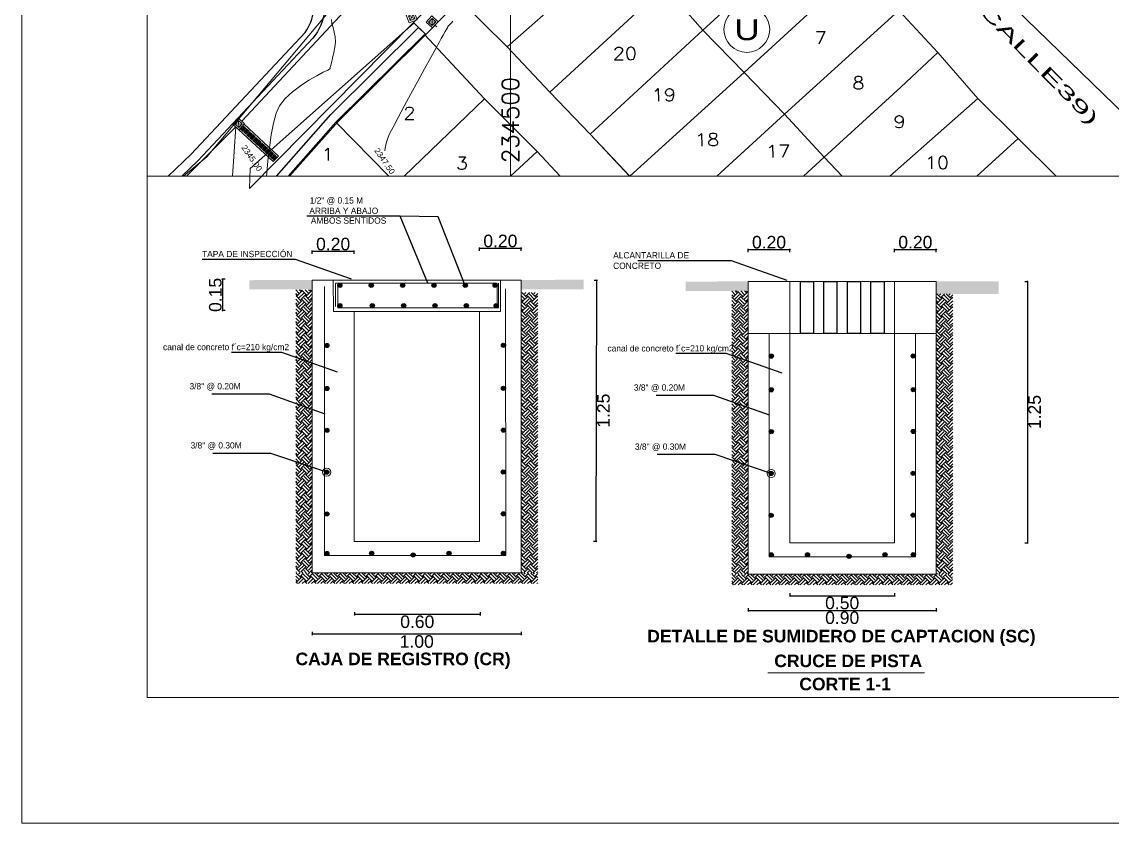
# Model space of a CAD drawing. Header units: millimetres. Extents: x 1977 to 2307, y 1030 to 1272.
# Drawn here: x 1976.8 to 2107.2, y 1030.2 to 1126 of the extents above; entities that cross this region are included whole.
import ezdxf
from ezdxf.enums import TextEntityAlignment as Align

# ---------------------------------------------------------------- set-up
doc = ezdxf.new("R2010")
doc.units = ezdxf.units.MM
doc.layers.get('DEFPOINTS').update_dxf_attribs({"lineweight": 5})
for name, color, linetype, lineweight in [('ACHURADO', 232, 'Continuous', 5), ('AREA-DEPORTIVA', 135, 'Continuous', 5), ('CONT-MJR', 201, 'Continuous', 18), ('COORDENADAS', 8, 'Continuous', 5), ('CUADRICULA', 12, 'Continuous', 5), ('HATCH', 134, 'Continuous', 13), ('MANZANAS', 152, 'Continuous', 20), ('pluma 01', 252, 'Continuous', 9), ('pluma02', 2, 'Continuous', 18), ('REDONDITO-MANZANA', 143, 'Continuous', 9), ('ROTULOS', 7, 'Continuous', 25), ('TEXTO', 232, 'Continuous', 5), ('TEXTOCALLE', 143, 'Continuous', 5), ('Textos', 3, 'Continuous', 15), ('textura arboles', 56, 'Continuous', 20), ('texturas', 40, 'Continuous', 5), ('veradas', 9, 'Continuous', 5), ('veredas exist', 4, 'Continuous', 50), ('VIVIENDA', 103, 'Continuous', 13), ('VP', 7, 'Continuous', 5)]:
    doc.layers.add(name, color=color, linetype=linetype, lineweight=lineweight)
doc.styles.add('Arial', font='arial.ttf')
doc.styles.add('R', font='arial.ttf')
doc.styles.add('ROMAND', font='arial.ttf')
doc.styles.add('ROMANS', font='romans', dxfattribs={"height": 1})
doc.styles.get("Standard").update_dxf_attribs({"font": 'arial.ttf'})
doc.styles.add('TEXTO65', font='arial.ttf', dxfattribs={"height": 1})
doc.dimstyles.new('DET 2', dxfattribs={"dimtxt": 0.1, "dimasz": 0.05, "dimexe": 0.18, "dimexo": 0.5, "dimgap": 0.1, "dimtad": 0, "dimtih": 1, "dimtoh": 1, "dimlfac": 0.5, "dimzin": 4, "dimdsep": 46, "dimtxsty": 'TEXTO65', "dimblk": 'DOT', "dimcen": 2.5, "dimdle": 0.1, "dimclrt": 256, "dimadec": 0, "dimazin": 1, "dimtfac": 1, "dimtmove": 2, "dimatfit": 1, "dimfxl": 1, "dimtzin": 3, "dimarcsym": 0})
doc.dimstyles.get("Standard").update_dxf_attribs({"dimtxt": 0.18, "dimasz": 0.18, "dimexe": 0.18, "dimexo": 0.0625, "dimgap": 0.09, "dimtad": 0, "dimtih": 1, "dimtoh": 1, "dimdec": 4, "dimzin": 0, "dimdsep": 46, "dimtxsty": 'Standard', "dimcen": 0.09, "dimadec": 0, "dimazin": 0, "dimtfac": 1, "dimtdec": 4, "dimtofl": 0, "dimtmove": 0, "dimatfit": 3, "dimfxl": 1, "dimtolj": 1, "dimtzin": 0, "dimarcsym": 0})

# ---------------------------------------------------------------- blocks, each defined once
blk = doc.blocks.new('caja')
at = {"layer": 'textura arboles', "color": 30}
for p, q in [((222823.46, 8167427.92), (222824.06, 8167427.32)), ((222824.06, 8167427.92), (222823.46, 8167427.32))]:
    blk.add_line(p, q, dxfattribs=at)
for points in [[(222823.26, 8167428.12), (222824.26, 8167428.12), (222824.26, 8167427.12), (222823.26, 8167427.12)], [(222823.46, 8167427.92), (222824.06, 8167427.92), (222824.06, 8167427.32), (222823.46, 8167427.32)]]:
    blk.add_lwpolyline(points, close=True, dxfattribs=at)
blk = doc.blocks.new('_DOT')
at = {"color": 0, "linetype": 'ByBlock'}
blk.add_line((-0.5, 0), (-1, 0), dxfattribs=at)
at = {"color": 0, "linetype": 'ByBlock', "const_width": 0.5}
blk.add_lwpolyline([(-0.25, 0, 1), (0.25, 0, 1)], format="xyb", close=True, dxfattribs=at)
blk = doc.blocks.new('Ø')
at = {"layer": 'ROTULOS'}
blk.add_hatch(color=256, dxfattribs=at).paths.add_polyline_path([(-0.02, 0.02, 1), (0.02, 0.02, 1)])
blk.add_circle((0, 0.02), 0.02, dxfattribs=at)
blk = doc.blocks.new('_Oblique')
at = {"color": 0, "linetype": 'ByBlock', "lineweight": -2}
blk.add_line((-0.5, -0.5), (0.5, 0.5), dxfattribs=at)
blk = doc.blocks.new('*D31')
at = {"color": 6, "lineweight": -2}
for p, q in [((2081.19, 1098.47), (2081.19, 1098.87)), ((2081.19, 1098.77), (2086.19, 1098.77)), ((2086.19, 1098.47), (2086.19, 1098.87))]:
    blk.add_line(p, q, dxfattribs=at)
at = {"layer": 'DEFPOINTS', "color": 0}
for p in [(2086.19, 1098.77), (2081.19, 1094.97), (2086.19, 1094.97)]:
    blk.add_point(p, dxfattribs=at)
at = {"color": 6, "lineweight": -2, "xscale": 0.1, "yscale": 0.1, "zscale": 0.1, "rotation": 180}
blk.add_blockref('_Oblique', (2081.19, 1098.77), dxfattribs=at)
at = {"color": 6, "lineweight": -2, "xscale": 0.1, "yscale": 0.1, "zscale": 0.1}
blk.add_blockref('_Oblique', (2086.19, 1098.77), dxfattribs=at)
at = {"color": 6, "lineweight": 0, "insert": (2083.69, 1099.64), "char_height": 1.5, "attachment_point": 5, "style": 'Arial'}
blk.add_mtext('0.20', dxfattribs=at)
blk = doc.blocks.new('*D32')
at = {"color": 6, "lineweight": -2}
for p, q in [((2063.69, 1098.47), (2063.69, 1098.87)), ((2063.69, 1098.77), (2068.69, 1098.77)), ((2068.69, 1098.47), (2068.69, 1098.87))]:
    blk.add_line(p, q, dxfattribs=at)
at = {"layer": 'DEFPOINTS', "color": 0}
for p in [(2068.69, 1098.77), (2063.69, 1094.97), (2068.69, 1094.97)]:
    blk.add_point(p, dxfattribs=at)
at = {"color": 6, "lineweight": -2, "xscale": 0.1, "yscale": 0.1, "zscale": 0.1, "rotation": 180}
blk.add_blockref('_Oblique', (2063.69, 1098.77), dxfattribs=at)
at = {"color": 6, "lineweight": -2, "xscale": 0.1, "yscale": 0.1, "zscale": 0.1}
blk.add_blockref('_Oblique', (2068.69, 1098.77), dxfattribs=at)
at = {"color": 6, "lineweight": 0, "insert": (2066.19, 1099.64), "char_height": 1.5, "attachment_point": 5, "style": 'Arial'}
blk.add_mtext('0.20', dxfattribs=at)
blk = doc.blocks.new('*D33')
at = {"color": 6, "lineweight": -2}
for p, q in [((2016.61, 1055.45), (2016.61, 1055.05)), ((2031.63, 1055.15), (2016.61, 1055.15)), ((2031.63, 1055.45), (2031.63, 1055.05))]:
    blk.add_line(p, q, dxfattribs=at)
at = {"layer": 'DEFPOINTS', "color": 0}
for p in [(2016.61, 1060.13), (2031.63, 1060.13), (2016.61, 1055.15)]:
    blk.add_point(p, dxfattribs=at)
at = {"color": 6, "lineweight": -2, "xscale": 0.1, "yscale": 0.1, "zscale": 0.1, "rotation": 180}
blk.add_blockref('_Oblique', (2016.61, 1055.15), dxfattribs=at)
at = {"color": 6, "lineweight": -2, "xscale": 0.1, "yscale": 0.1, "zscale": 0.1}
blk.add_blockref('_Oblique', (2031.63, 1055.15), dxfattribs=at)
at = {"color": 6, "lineweight": 0, "insert": (2024.12, 1054.28), "char_height": 1.5, "attachment_point": 5, "style": 'Arial'}
blk.add_mtext('0.60', dxfattribs=at)
blk = doc.blocks.new('*D34')
at = {"color": 6, "lineweight": -2}
for p, q in [((2011.56, 1053.09), (2011.56, 1052.69)), ((2036.56, 1052.79), (2011.56, 1052.79)), ((2036.56, 1053.09), (2036.56, 1052.69))]:
    blk.add_line(p, q, dxfattribs=at)
at = {"layer": 'DEFPOINTS', "color": 0}
for p in [(2011.56, 1060.13), (2036.56, 1060.13), (2011.56, 1052.79)]:
    blk.add_point(p, dxfattribs=at)
at = {"color": 6, "lineweight": -2, "xscale": 0.1, "yscale": 0.1, "zscale": 0.1, "rotation": 180}
blk.add_blockref('_Oblique', (2011.56, 1052.79), dxfattribs=at)
at = {"color": 6, "lineweight": -2, "xscale": 0.1, "yscale": 0.1, "zscale": 0.1}
blk.add_blockref('_Oblique', (2036.56, 1052.79), dxfattribs=at)
at = {"color": 6, "lineweight": 0, "insert": (2024.06, 1051.92), "char_height": 1.5, "attachment_point": 5, "style": 'Arial'}
blk.add_mtext('1.00', dxfattribs=at)
blk = doc.blocks.new('*D35')
at = {"color": 6, "lineweight": -2}
for p, q in [((2045.26, 1095.11), (2045.66, 1095.11)), ((2045.56, 1095.11), (2045.49, 1063.91)), ((2045.19, 1063.91), (2045.59, 1063.91))]:
    blk.add_line(p, q, dxfattribs=at)
at = {"layer": 'DEFPOINTS', "color": 0}
for p in [(2036.71, 1095.13), (2036.65, 1063.93), (2045.49, 1063.91)]:
    blk.add_point(p, dxfattribs=at)
at = {"color": 6, "lineweight": -2, "xscale": 0.1, "yscale": 0.1, "zscale": 0.1}
for p, rotation in [((2045.56, 1095.11), 89.88116719929339), ((2045.49, 1063.91), 269.8811671992934)]:
    blk.add_blockref('_Oblique', p, dxfattribs=dict(at, rotation=rotation))
at = {"color": 6, "lineweight": 0, "insert": (2046.39, 1079.51), "char_height": 1.5, "attachment_point": 5, "rotation": 89.8812, "style": 'Arial'}
blk.add_mtext('1.25', dxfattribs=at)
blk = doc.blocks.new('*D36')
at = {"color": 6, "lineweight": -2}
for p, q in [((2031.56, 1098.63), (2031.56, 1099.03)), ((2031.56, 1098.93), (2036.56, 1098.93)), ((2036.56, 1098.63), (2036.56, 1099.03))]:
    blk.add_line(p, q, dxfattribs=at)
at = {"layer": 'DEFPOINTS', "color": 0}
for p in [(2036.56, 1098.93), (2031.56, 1095.13), (2036.56, 1095.13)]:
    blk.add_point(p, dxfattribs=at)
at = {"color": 6, "lineweight": -2, "xscale": 0.1, "yscale": 0.1, "zscale": 0.1, "rotation": 180}
blk.add_blockref('_Oblique', (2031.56, 1098.93), dxfattribs=at)
at = {"color": 6, "lineweight": -2, "xscale": 0.1, "yscale": 0.1, "zscale": 0.1}
blk.add_blockref('_Oblique', (2036.56, 1098.93), dxfattribs=at)
at = {"color": 6, "lineweight": 0, "insert": (2034.06, 1099.79), "char_height": 1.5, "attachment_point": 5, "style": 'Arial'}
blk.add_mtext('0.20', dxfattribs=at)
blk = doc.blocks.new('*D37')
at = {"color": 6, "lineweight": -2}
for p, q in [((2011.56, 1098.26), (2011.56, 1098.66)), ((2011.56, 1098.56), (2016.56, 1098.56)), ((2016.56, 1098.26), (2016.56, 1098.66))]:
    blk.add_line(p, q, dxfattribs=at)
at = {"layer": 'DEFPOINTS', "color": 0}
for p in [(2016.56, 1098.56), (2011.56, 1093.14), (2016.56, 1093.14)]:
    blk.add_point(p, dxfattribs=at)
at = {"color": 6, "lineweight": -2, "xscale": 0.1, "yscale": 0.1, "zscale": 0.1, "rotation": 180}
blk.add_blockref('_Oblique', (2011.56, 1098.56), dxfattribs=at)
at = {"color": 6, "lineweight": -2, "xscale": 0.1, "yscale": 0.1, "zscale": 0.1}
blk.add_blockref('_Oblique', (2016.56, 1098.56), dxfattribs=at)
at = {"color": 6, "lineweight": 0, "insert": (2014.06, 1099.42), "char_height": 1.5, "attachment_point": 5, "style": 'Arial'}
blk.add_mtext('0.20', dxfattribs=at)
blk = doc.blocks.new('*D38')
at = {"color": 6, "lineweight": -2}
for p, q in [((2001.13, 1095.22), (2000.73, 1095.22)), ((2000.83, 1095.22), (2000.83, 1091.47)), ((2001.13, 1091.47), (2000.73, 1091.47))]:
    blk.add_line(p, q, dxfattribs=at)
at = {"layer": 'DEFPOINTS', "color": 0}
for p in [(2008.38, 1095.22), (2000.83, 1091.47), (2008.38, 1091.47)]:
    blk.add_point(p, dxfattribs=at)
at = {"color": 6, "lineweight": -2, "xscale": 0.1, "yscale": 0.1, "zscale": 0.1}
for p, rotation in [((2000.83, 1095.22), 90), ((2000.83, 1091.47), 270)]:
    blk.add_blockref('_Oblique', p, dxfattribs=dict(at, rotation=rotation))
at = {"color": 6, "lineweight": 0, "insert": (1999.97, 1093.35), "char_height": 1.5, "attachment_point": 5, "rotation": 90, "style": 'Arial'}
blk.add_mtext('0.15', dxfattribs=at)
blk = doc.blocks.new('*D46')
at = {"color": 6, "lineweight": -2}
for p, q in [((2068.69, 1057.69), (2068.69, 1057.29)), ((2081.19, 1057.69), (2081.19, 1057.29)), ((2068.69, 1057.39), (2081.19, 1057.39))]:
    blk.add_line(p, q, dxfattribs=at)
at = {"layer": 'DEFPOINTS', "color": 0}
for p in [(2068.69, 1063.72), (2081.19, 1063.72), (2081.19, 1057.39)]:
    blk.add_point(p, dxfattribs=at)
at = {"color": 6, "lineweight": -2, "xscale": 0.1, "yscale": 0.1, "zscale": 0.1, "rotation": 180}
blk.add_blockref('_Oblique', (2068.69, 1057.39), dxfattribs=at)
at = {"color": 6, "lineweight": -2, "xscale": 0.1, "yscale": 0.1, "zscale": 0.1}
blk.add_blockref('_Oblique', (2081.19, 1057.39), dxfattribs=at)
at = {"color": 6, "lineweight": 0, "insert": (2074.94, 1056.52), "char_height": 1.5, "attachment_point": 5, "style": 'Arial'}
blk.add_mtext('0.50', dxfattribs=at)
blk = doc.blocks.new('*D39')
at = {"color": 6, "lineweight": -2}
for p, q in [((2096.79, 1094.97), (2097.19, 1094.97)), ((2097.09, 1094.97), (2097.09, 1063.72)), ((2096.79, 1063.72), (2097.19, 1063.72))]:
    blk.add_line(p, q, dxfattribs=at)
at = {"layer": 'DEFPOINTS', "color": 0}
for p in [(2079.78, 1094.97), (2079.78, 1063.72), (2097.09, 1063.72)]:
    blk.add_point(p, dxfattribs=at)
at = {"color": 6, "lineweight": -2, "xscale": 0.1, "yscale": 0.1, "zscale": 0.1}
for p, rotation in [((2097.09, 1094.97), 90), ((2097.09, 1063.72), 270)]:
    blk.add_blockref('_Oblique', p, dxfattribs=dict(at, rotation=rotation))
at = {"color": 6, "lineweight": 0, "insert": (2097.96, 1079.35), "char_height": 1.5, "attachment_point": 5, "rotation": 90, "style": 'Arial'}
blk.add_mtext('1.25', dxfattribs=at)
blk = doc.blocks.new('*D47')
at = {"color": 6, "lineweight": -2}
for p, q in [((2063.69, 1055.93), (2063.69, 1055.53)), ((2063.69, 1055.63), (2086.19, 1055.63)), ((2086.19, 1055.93), (2086.19, 1055.53))]:
    blk.add_line(p, q, dxfattribs=at)
at = {"layer": 'DEFPOINTS', "color": 0}
for p in [(2063.69, 1059.97), (2086.19, 1059.97), (2086.19, 1055.63)]:
    blk.add_point(p, dxfattribs=at)
at = {"color": 6, "lineweight": -2, "xscale": 0.1, "yscale": 0.1, "zscale": 0.1, "rotation": 180}
blk.add_blockref('_Oblique', (2063.69, 1055.63), dxfattribs=at)
at = {"color": 6, "lineweight": -2, "xscale": 0.1, "yscale": 0.1, "zscale": 0.1}
blk.add_blockref('_Oblique', (2086.19, 1055.63), dxfattribs=at)
at = {"color": 6, "lineweight": 0, "insert": (2074.94, 1054.76), "char_height": 1.5, "attachment_point": 5, "style": 'Arial'}
blk.add_mtext('0.90', dxfattribs=at)

msp = doc.modelspace()

# ---------------------------------------------------------------- hatches: boundary and pattern name
at = {"layer": 'HATCH'}
h = msp.add_hatch(dxfattribs=at)
h.set_pattern_fill('EARTH', color=256, scale=0.125, angle=45, style=0)
h.set_pattern_definition([(45, (-13072.158, -5248.3844), (1e-16, 1.122532015), [0.79375, -0.79375]), (45, (-13072.3684, -5248.1739), (1e-16, 1.122532015), [0.79375, -0.79375]), (45, (-13072.5789, -5247.9634), (1e-16, 1.122532015), [0.79375, -0.79375]), (135, (-13072.5789, -5247.8231), (-1.122532015, 1e-16), [0.79375, -0.79375]), (135, (-13072.3684, -5247.61265), (-1.122532015, 1e-16), [0.79375, -0.79375]), (135, (-13072.158, -5247.4022), (-1.122532015, 1e-16), [0.79375, -0.79375])])
h.paths.add_polyline_path([(2011.561, 1093.971), (2009.598, 1093.977), (2009.6, 1060.165), (2011.561, 1060.127)])
h = msp.add_hatch(dxfattribs=at)
h.set_pattern_fill('EARTH', color=256, scale=0.125, angle=45, style=0)
h.set_pattern_definition([(45, (-13045.1974, -5247.933), (1e-16, 1.122532015), [0.79375, -0.79375]), (45, (-13045.4078, -5247.7225), (1e-16, 1.122532015), [0.79375, -0.79375]), (45, (-13045.6183, -5247.51205), (1e-16, 1.122532015), [0.79375, -0.79375]), (135, (-13045.6183, -5247.3717), (-1.122532015, 1e-16), [0.79375, -0.79375]), (135, (-13045.4078, -5247.16126), (-1.122532015, 1e-16), [0.79375, -0.79375]), (135, (-13045.1974, -5246.9508), (-1.122532015, 1e-16), [0.79375, -0.79375])])
h.paths.add_polyline_path([(2038.526, 1093.632), (2036.561, 1093.632), (2036.561, 1060.127), (2038.521, 1060.127)])
h = msp.add_hatch(dxfattribs=at)
h.set_pattern_fill('EARTH', color=256, scale=0.125, angle=45, style=0)
h.set_pattern_definition([(45, (-13020.0253, -5248.5394), (1e-16, 1.122532015), [0.79375, -0.79375]), (45, (-13020.2358, -5248.3289), (1e-16, 1.122532015), [0.79375, -0.79375]), (45, (-13020.4463, -5248.11845), (1e-16, 1.122532015), [0.79375, -0.79375]), (135, (-13020.4463, -5247.9781), (-1.122532015, 1e-16), [0.79375, -0.79375]), (135, (-13020.2358, -5247.7677), (-1.122532015, 1e-16), [0.79375, -0.79375]), (135, (-13020.0253, -5247.5572), (-1.122532015, 1e-16), [0.79375, -0.79375])])
h.paths.add_polyline_path([(2063.693, 1093.816), (2061.73, 1093.822), (2061.733, 1060.01), (2063.693, 1059.972)])
h = msp.add_hatch(dxfattribs=at)
h.set_pattern_fill('EARTH', color=256, scale=0.125, angle=45, style=0)
h.set_pattern_definition([(45, (-12995.5647, -5248.088), (1e-16, 1.122532015), [0.79375, -0.79375]), (45, (-12995.7752, -5247.87754), (1e-16, 1.122532015), [0.79375, -0.79375]), (45, (-12995.9857, -5247.6671), (1e-16, 1.122532015), [0.79375, -0.79375]), (135, (-12995.9857, -5247.52675), (-1.122532015, 1e-16), [0.79375, -0.79375]), (135, (-12995.7752, -5247.3163), (-1.122532015, 1e-16), [0.79375, -0.79375]), (135, (-12995.5647, -5247.1058), (-1.122532015, 1e-16), [0.79375, -0.79375])])
h.paths.add_polyline_path([(2088.159, 1093.477), (2086.193, 1093.477), (2086.193, 1059.972), (2088.154, 1059.972)])
h = msp.add_hatch(dxfattribs=at)
h.set_pattern_fill('EARTH', color=256, scale=0.125, angle=45, style=0)
h.set_pattern_definition([(45, (-14478.7314, -4953.6534), (1e-16, 1.122532015), [0.79375, -0.79375]), (45, (-14478.9419, -4953.44294), (1e-16, 1.122532015), [0.79375, -0.79375]), (45, (-14479.15235, -4953.2325), (1e-16, 1.122532015), [0.79375, -0.79375]), (135, (-14479.15235, -4953.09215), (-1.122532015, 1e-16), [0.79375, -0.79375]), (135, (-14478.9419, -4952.8817), (-1.122532015, 1e-16), [0.79375, -0.79375]), (135, (-14478.7314, -4952.6712), (-1.122532015, 1e-16), [0.79375, -0.79375])])
h.paths.add_polyline_path([(2038.528, 1060.1), (2009.59, 1060.1), (2009.59, 1058.842), (2038.528, 1058.842)])
h = msp.add_hatch(dxfattribs=at)
h.set_pattern_fill('EARTH', color=256, scale=0.125, angle=45, style=0)
h.set_pattern_definition([(45, (-14426.5988, -4953.8084), (1e-16, 1.122532015), [0.79375, -0.79375]), (45, (-14426.80924, -4953.59796), (1e-16, 1.122532015), [0.79375, -0.79375]), (45, (-14427.0197, -4953.3875), (1e-16, 1.122532015), [0.79375, -0.79375]), (135, (-14427.0197, -4953.2472), (-1.122532015, 1e-16), [0.79375, -0.79375]), (135, (-14426.80924, -4953.0367), (-1.122532015, 1e-16), [0.79375, -0.79375]), (135, (-14426.5988, -4952.8262), (-1.122532015, 1e-16), [0.79375, -0.79375])])
h.paths.add_polyline_path([(2088.127, 1059.945), (2061.722, 1059.945), (2061.722, 1058.687), (2088.127, 1058.687)])
at = {"layer": 'veradas'}
for points in [[(2011.523, 1095.149), (2004.053, 1095.109), (2004.053, 1094), (2011.523, 1094)], [(2044.025, 1095.17), (2036.555, 1095.13), (2036.555, 1094.022), (2044.025, 1094.022)], [(2063.693, 1094.972), (2056.223, 1094.932), (2056.223, 1093.824), (2063.693, 1093.824)], [(2093.661, 1094.972), (2086.191, 1094.972), (2086.191, 1093.472), (2093.661, 1093.472)]]:
    msp.add_hatch(color=256, dxfattribs=at).paths.add_polyline_path(points)

# ---------------------------------------------------------------- linework, layer by layer
at = {"layer": 'ACHURADO', "color": 7, "lineweight": 25}
for points in [[(2069.943, 1094.972), (2071.506, 1094.972), (2071.506, 1088.722), (2069.943, 1088.722), (2069.943, 1094.972)], [(2072.756, 1094.972), (2074.318, 1094.972), (2074.318, 1088.722), (2072.756, 1088.722), (2072.756, 1094.972)], [(2075.568, 1094.972), (2077.131, 1094.972), (2077.131, 1088.722), (2075.568, 1088.722), (2075.568, 1094.972)], [(2078.381, 1094.972), (2079.943, 1094.972), (2079.943, 1088.722), (2078.381, 1088.722), (2078.381, 1094.972)]]:
    msp.add_lwpolyline(points, dxfattribs=at)
at = {"layer": 'ACHURADO', "color": 30}
for centre in [(2013.293, 1072.164), (2066.443, 1072.009)]:
    msp.add_circle(centre, 0.489, dxfattribs=at)
at = {"layer": 'AREA-DEPORTIVA', "color": 64}
for p, q in [((2003.138, 1114.121), (2015.419, 1127.271)), ((2026.454, 1125.398), (2026.234, 1125.601)), ((1996.515, 1107.544), (2002.425, 1113.419)), ((2002.03, 1107.544), (2002.425, 1113.419)), ((2007.506, 1109.936), (2006.894, 1109.276)), ((2007.506, 1109.936), (2006.894, 1109.276))]:
    msp.add_line(p, q, dxfattribs=at)
at = {"layer": 'AREA-DEPORTIVA', "color": 5}
msp.add_lwpolyline([(1991.823, 1256.975), (2291.823, 1256.975), (2291.823, 1045.215), (1991.823, 1045.215)], close=True, dxfattribs=at)
at = {"layer": 'AREA-DEPORTIVA', "color": 7}
msp.add_lwpolyline([(1991.823, 1256.975), (2177.603, 1256.975), (2177.603, 1107.544), (1991.823, 1107.544)], close=True, dxfattribs=at)
at = {"layer": 'AREA-DEPORTIVA'}
msp.add_lwpolyline([(1996.17, 1107.544), (1998.944, 1109.835), (2013.462, 1127.117), (2000.155, 1142.169), (1991.823, 1139.344)], dxfattribs=at)
at = {"layer": 'AREA-DEPORTIVA', "color": 64}
for points in [[(2023.657, 1125.909), (2027.743, 1129.999), (2029.16, 1128.628), (2025.125, 1124.457), (2023.657, 1125.909)], [(2023.657, 1125.909), (2023.727, 1125.837), (2004.118, 1108.459), (2004.051, 1106.074), (2023.657, 1125.909)], [(2020.722, 1107.544), (2014.382, 1114.008), (2008.666, 1107.544)], [(2002.997, 1113.162), (2003.031, 1113.199), (2003.324, 1112.927), (2003.29, 1112.89), (2002.997, 1113.162)], [(2002.997, 1113.162), (2003.031, 1113.199), (2003.324, 1112.927), (2003.29, 1112.89), (2002.997, 1113.162)], [(2003.073, 1113.244), (2003.107, 1113.281), (2003.4, 1113.009), (2003.366, 1112.973), (2003.073, 1113.244)], [(2003.073, 1113.244), (2003.107, 1113.281), (2003.4, 1113.009), (2003.366, 1112.973), (2003.073, 1113.244)], [(2003.15, 1113.327), (2003.184, 1113.364), (2003.477, 1113.092), (2003.443, 1113.055), (2003.15, 1113.327)], [(2003.15, 1113.327), (2003.184, 1113.364), (2003.477, 1113.092), (2003.443, 1113.055), (2003.15, 1113.327)], [(2003.226, 1113.409), (2003.26, 1113.446), (2003.553, 1113.174), (2003.519, 1113.138), (2003.226, 1113.409)], [(2003.226, 1113.409), (2003.26, 1113.446), (2003.553, 1113.174), (2003.519, 1113.138), (2003.226, 1113.409)], [(2003.303, 1113.492), (2003.337, 1113.529), (2003.63, 1113.257), (2003.596, 1113.22), (2003.303, 1113.492)], [(2003.303, 1113.492), (2003.337, 1113.529), (2003.63, 1113.257), (2003.596, 1113.22), (2003.303, 1113.492)], [(2003.363, 1112.822), (2003.397, 1112.859), (2003.691, 1112.587), (2003.657, 1112.55), (2003.363, 1112.822)], [(2003.363, 1112.822), (2003.397, 1112.859), (2003.691, 1112.587), (2003.657, 1112.55), (2003.363, 1112.822)], [(2003.44, 1112.905), (2003.474, 1112.941), (2003.767, 1112.669), (2003.733, 1112.633), (2003.44, 1112.905)], [(2003.44, 1112.905), (2003.474, 1112.941), (2003.767, 1112.669), (2003.733, 1112.633), (2003.44, 1112.905)], [(2003.516, 1112.987), (2003.55, 1113.024), (2003.844, 1112.752), (2003.81, 1112.715), (2003.516, 1112.987)], [(2003.516, 1112.987), (2003.55, 1113.024), (2003.844, 1112.752), (2003.81, 1112.715), (2003.516, 1112.987)], [(2003.593, 1113.07), (2003.627, 1113.106), (2003.92, 1112.834), (2003.886, 1112.798), (2003.593, 1113.07)], [(2003.593, 1113.07), (2003.627, 1113.106), (2003.92, 1112.834), (2003.886, 1112.798), (2003.593, 1113.07)], [(2003.669, 1113.152), (2003.703, 1113.189), (2003.997, 1112.917), (2003.963, 1112.88), (2003.669, 1113.152)], [(2003.669, 1113.152), (2003.703, 1113.189), (2003.997, 1112.917), (2003.963, 1112.88), (2003.669, 1113.152)], [(2003.73, 1112.482), (2003.764, 1112.519), (2004.057, 1112.247), (2004.023, 1112.21), (2003.73, 1112.482)], [(2003.73, 1112.482), (2003.764, 1112.519), (2004.057, 1112.247), (2004.023, 1112.21), (2003.73, 1112.482)], [(2003.807, 1112.565), (2003.84, 1112.601), (2004.134, 1112.329), (2004.1, 1112.293), (2003.807, 1112.565)], [(2003.807, 1112.565), (2003.84, 1112.601), (2004.134, 1112.329), (2004.1, 1112.293), (2003.807, 1112.565)], [(2003.883, 1112.647), (2003.917, 1112.684), (2004.21, 1112.412), (2004.176, 1112.375), (2003.883, 1112.647)], [(2003.883, 1112.647), (2003.917, 1112.684), (2004.21, 1112.412), (2004.176, 1112.375), (2003.883, 1112.647)], [(2003.959, 1112.73), (2003.993, 1112.766), (2004.287, 1112.494), (2004.253, 1112.458), (2003.959, 1112.73)], [(2003.959, 1112.73), (2003.993, 1112.766), (2004.287, 1112.494), (2004.253, 1112.458), (2003.959, 1112.73)], [(2004.036, 1112.812), (2004.07, 1112.849), (2004.363, 1112.577), (2004.329, 1112.54), (2004.036, 1112.812)], [(2004.036, 1112.812), (2004.07, 1112.849), (2004.363, 1112.577), (2004.329, 1112.54), (2004.036, 1112.812)], [(2004.326, 1112.39), (2004.36, 1112.426), (2004.654, 1112.155), (2004.62, 1112.118), (2004.326, 1112.39)], [(2004.326, 1112.39), (2004.36, 1112.426), (2004.654, 1112.155), (2004.62, 1112.118), (2004.326, 1112.39)], [(2004.403, 1112.472), (2004.437, 1112.509), (2004.73, 1112.237), (2004.696, 1112.2), (2004.403, 1112.472)], [(2004.403, 1112.472), (2004.437, 1112.509), (2004.73, 1112.237), (2004.696, 1112.2), (2004.403, 1112.472)], [(2004.097, 1112.142), (2004.131, 1112.179), (2004.424, 1111.907), (2004.39, 1111.87), (2004.097, 1112.142)], [(2004.097, 1112.142), (2004.131, 1112.179), (2004.424, 1111.907), (2004.39, 1111.87), (2004.097, 1112.142)], [(2004.173, 1112.225), (2004.207, 1112.261), (2004.501, 1111.989), (2004.467, 1111.953), (2004.173, 1112.225)], [(2004.173, 1112.225), (2004.207, 1112.261), (2004.501, 1111.989), (2004.467, 1111.953), (2004.173, 1112.225)], [(2004.25, 1112.307), (2004.284, 1112.344), (2004.577, 1112.072), (2004.543, 1112.035), (2004.25, 1112.307)], [(2004.25, 1112.307), (2004.284, 1112.344), (2004.577, 1112.072), (2004.543, 1112.035), (2004.25, 1112.307)], [(2004.463, 1111.802), (2004.497, 1111.839), (2004.791, 1111.567), (2004.757, 1111.53), (2004.463, 1111.802)], [(2004.463, 1111.802), (2004.497, 1111.839), (2004.791, 1111.567), (2004.757, 1111.53), (2004.463, 1111.802)], [(2004.54, 1111.885), (2004.574, 1111.922), (2004.867, 1111.65), (2004.833, 1111.613), (2004.54, 1111.885)], [(2004.54, 1111.885), (2004.574, 1111.922), (2004.867, 1111.65), (2004.833, 1111.613), (2004.54, 1111.885)], [(2004.616, 1111.967), (2004.65, 1112.004), (2004.944, 1111.732), (2004.91, 1111.695), (2004.616, 1111.967)], [(2004.616, 1111.967), (2004.65, 1112.004), (2004.944, 1111.732), (2004.91, 1111.695), (2004.616, 1111.967)], [(2004.693, 1112.05), (2004.727, 1112.087), (2005.02, 1111.815), (2004.986, 1111.778), (2004.693, 1112.05)], [(2004.693, 1112.05), (2004.727, 1112.087), (2005.02, 1111.815), (2004.986, 1111.778), (2004.693, 1112.05)], [(2004.769, 1112.132), (2004.803, 1112.169), (2005.097, 1111.897), (2005.063, 1111.86), (2004.769, 1112.132)], [(2004.769, 1112.132), (2004.803, 1112.169), (2005.097, 1111.897), (2005.063, 1111.86), (2004.769, 1112.132)], [(2004.83, 1111.462), (2004.864, 1111.499), (2005.157, 1111.227), (2005.123, 1111.191), (2004.83, 1111.462)], [(2004.83, 1111.462), (2004.864, 1111.499), (2005.157, 1111.227), (2005.123, 1111.191), (2004.83, 1111.462)], [(2004.907, 1111.545), (2004.941, 1111.582), (2005.234, 1111.31), (2005.2, 1111.273), (2004.907, 1111.545)], [(2004.907, 1111.545), (2004.941, 1111.582), (2005.234, 1111.31), (2005.2, 1111.273), (2004.907, 1111.545)], [(2004.983, 1111.627), (2005.017, 1111.664), (2005.31, 1111.392), (2005.276, 1111.356), (2004.983, 1111.627)], [(2004.983, 1111.627), (2005.017, 1111.664), (2005.31, 1111.392), (2005.276, 1111.356), (2004.983, 1111.627)], [(2005.06, 1111.71), (2005.094, 1111.747), (2005.387, 1111.475), (2005.353, 1111.438), (2005.06, 1111.71)], [(2005.06, 1111.71), (2005.094, 1111.747), (2005.387, 1111.475), (2005.353, 1111.438), (2005.06, 1111.71)], [(2005.136, 1111.792), (2005.17, 1111.829), (2005.463, 1111.557), (2005.429, 1111.521), (2005.136, 1111.792)], [(2005.136, 1111.792), (2005.17, 1111.829), (2005.463, 1111.557), (2005.429, 1111.521), (2005.136, 1111.792)], [(2005.197, 1111.123), (2005.231, 1111.159), (2005.524, 1110.887), (2005.49, 1110.851), (2005.197, 1111.123)], [(2005.197, 1111.123), (2005.231, 1111.159), (2005.524, 1110.887), (2005.49, 1110.851), (2005.197, 1111.123)], [(2005.273, 1111.205), (2005.307, 1111.242), (2005.601, 1110.97), (2005.567, 1110.933), (2005.273, 1111.205)], [(2005.273, 1111.205), (2005.307, 1111.242), (2005.601, 1110.97), (2005.567, 1110.933), (2005.273, 1111.205)], [(2005.35, 1111.288), (2005.384, 1111.324), (2005.677, 1111.052), (2005.643, 1111.016), (2005.35, 1111.288)], [(2005.35, 1111.288), (2005.384, 1111.324), (2005.677, 1111.052), (2005.643, 1111.016), (2005.35, 1111.288)], [(2005.426, 1111.37), (2005.46, 1111.407), (2005.754, 1111.135), (2005.72, 1111.098), (2005.426, 1111.37)], [(2005.426, 1111.37), (2005.46, 1111.407), (2005.754, 1111.135), (2005.72, 1111.098), (2005.426, 1111.37)], [(2005.503, 1111.453), (2005.537, 1111.489), (2005.83, 1111.217), (2005.796, 1111.181), (2005.503, 1111.453)], [(2005.503, 1111.453), (2005.537, 1111.489), (2005.83, 1111.217), (2005.796, 1111.181), (2005.503, 1111.453)], [(2005.869, 1111.113), (2005.903, 1111.149), (2006.197, 1110.877), (2006.163, 1110.841), (2005.869, 1111.113)], [(2005.869, 1111.113), (2005.903, 1111.149), (2006.197, 1110.877), (2006.163, 1110.841), (2005.869, 1111.113)], [(2005.564, 1110.783), (2005.598, 1110.819), (2005.891, 1110.547), (2005.857, 1110.511), (2005.564, 1110.783)], [(2005.564, 1110.783), (2005.598, 1110.819), (2005.891, 1110.547), (2005.857, 1110.511), (2005.564, 1110.783)], [(2005.64, 1110.865), (2005.674, 1110.902), (2005.967, 1110.63), (2005.933, 1110.593), (2005.64, 1110.865)], [(2005.64, 1110.865), (2005.674, 1110.902), (2005.967, 1110.63), (2005.933, 1110.593), (2005.64, 1110.865)], [(2005.716, 1110.948), (2005.75, 1110.984), (2006.044, 1110.712), (2006.01, 1110.676), (2005.716, 1110.948)], [(2005.716, 1110.948), (2005.75, 1110.984), (2006.044, 1110.712), (2006.01, 1110.676), (2005.716, 1110.948)], [(2005.793, 1111.03), (2005.827, 1111.067), (2006.12, 1110.795), (2006.086, 1110.758), (2005.793, 1111.03)], [(2005.793, 1111.03), (2005.827, 1111.067), (2006.12, 1110.795), (2006.086, 1110.758), (2005.793, 1111.03)], [(2005.93, 1110.443), (2005.964, 1110.479), (2006.258, 1110.207), (2006.224, 1110.171), (2005.93, 1110.443)], [(2005.93, 1110.443), (2005.964, 1110.479), (2006.258, 1110.207), (2006.224, 1110.171), (2005.93, 1110.443)], [(2006.007, 1110.525), (2006.041, 1110.562), (2006.334, 1110.29), (2006.3, 1110.253), (2006.007, 1110.525)], [(2006.007, 1110.525), (2006.041, 1110.562), (2006.334, 1110.29), (2006.3, 1110.253), (2006.007, 1110.525)], [(2006.083, 1110.608), (2006.117, 1110.644), (2006.411, 1110.372), (2006.377, 1110.336), (2006.083, 1110.608)], [(2006.083, 1110.608), (2006.117, 1110.644), (2006.411, 1110.372), (2006.377, 1110.336), (2006.083, 1110.608)], [(2006.16, 1110.69), (2006.194, 1110.727), (2006.487, 1110.455), (2006.453, 1110.418), (2006.16, 1110.69)], [(2006.16, 1110.69), (2006.194, 1110.727), (2006.487, 1110.455), (2006.453, 1110.418), (2006.16, 1110.69)], [(2006.236, 1110.773), (2006.27, 1110.809), (2006.563, 1110.538), (2006.529, 1110.501), (2006.236, 1110.773)], [(2006.236, 1110.773), (2006.27, 1110.809), (2006.563, 1110.538), (2006.529, 1110.501), (2006.236, 1110.773)], [(2006.624, 1109.868), (2006.59, 1109.831), (2006.297, 1110.103), (2006.331, 1110.14), (2006.624, 1109.868)], [(2006.624, 1109.868), (2006.59, 1109.831), (2006.297, 1110.103), (2006.331, 1110.14), (2006.624, 1109.868)], [(2006.701, 1109.95), (2006.667, 1109.913), (2006.373, 1110.185), (2006.407, 1110.222), (2006.701, 1109.95)], [(2006.701, 1109.95), (2006.667, 1109.913), (2006.373, 1110.185), (2006.407, 1110.222), (2006.701, 1109.95)], [(2006.777, 1110.033), (2006.743, 1109.996), (2006.45, 1110.268), (2006.484, 1110.305), (2006.777, 1110.033)], [(2006.777, 1110.033), (2006.743, 1109.996), (2006.45, 1110.268), (2006.484, 1110.305), (2006.777, 1110.033)], [(2006.854, 1110.115), (2006.82, 1110.078), (2006.526, 1110.35), (2006.56, 1110.387), (2006.854, 1110.115)], [(2006.854, 1110.115), (2006.82, 1110.078), (2006.526, 1110.35), (2006.56, 1110.387), (2006.854, 1110.115)], [(2006.93, 1110.198), (2006.896, 1110.161), (2006.603, 1110.433), (2006.637, 1110.47), (2006.93, 1110.198)], [(2006.93, 1110.198), (2006.896, 1110.161), (2006.603, 1110.433), (2006.637, 1110.47), (2006.93, 1110.198)], [(2006.991, 1109.528), (2006.957, 1109.491), (2006.664, 1109.763), (2006.698, 1109.8), (2006.991, 1109.528)], [(2006.991, 1109.528), (2006.957, 1109.491), (2006.664, 1109.763), (2006.698, 1109.8), (2006.991, 1109.528)], [(2007.067, 1109.61), (2007.033, 1109.574), (2006.74, 1109.845), (2006.774, 1109.882), (2007.067, 1109.61)], [(2007.067, 1109.61), (2007.033, 1109.574), (2006.74, 1109.845), (2006.774, 1109.882), (2007.067, 1109.61)], [(2007.144, 1109.693), (2007.11, 1109.656), (2006.817, 1109.928), (2006.851, 1109.965), (2007.144, 1109.693)], [(2007.144, 1109.693), (2007.11, 1109.656), (2006.817, 1109.928), (2006.851, 1109.965), (2007.144, 1109.693)], [(2007.22, 1109.775), (2007.186, 1109.739), (2006.893, 1110.01), (2006.927, 1110.047), (2007.22, 1109.775)], [(2007.22, 1109.775), (2007.186, 1109.739), (2006.893, 1110.01), (2006.927, 1110.047), (2007.22, 1109.775)], [(2007.297, 1109.858), (2007.263, 1109.821), (2006.97, 1110.093), (2007.004, 1110.13), (2007.297, 1109.858)], [(2007.297, 1109.858), (2007.263, 1109.821), (2006.97, 1110.093), (2007.004, 1110.13), (2007.297, 1109.858)]]:
    msp.add_lwpolyline(points, dxfattribs=at)
msp.add_lwpolyline([(2006.894, 1109.276), (2002.787, 1113.083), (2003.399, 1113.743), (2007.506, 1109.936)], close=True, dxfattribs=at)
at = {"layer": 'CONT-MJR', "flags": 128}
for points, elevation in [([(2013.852, 1126.26), (2013.921, 1125.797), (2014.044, 1125.3), (2014.179, 1124.766), (2014.286, 1124.192), (2014.323, 1123.573), (2014.27, 1122.976), (2014.149, 1122.307), (2013.996, 1121.646), (2013.844, 1121.073), (2013.728, 1120.666), (2013.681, 1120.505), (2013.69, 1120.431), (2013.697, 1120.367), (2013.612, 1120.315), (2013.411, 1120.221), (2012.876, 1119.958), (2012.095, 1119.546), (2011.158, 1119.005), (2010.156, 1118.356), (2009.179, 1117.617), (2008.315, 1116.81), (2007.654, 1115.954), (2007.263, 1115.068), (2006.933, 1113.874), (2006.66, 1112.466), (2006.438, 1110.936), (2006.264, 1109.38), (2006.131, 1107.893), (2006.106, 1107.544)], 2345), ([(2028.392, 1126.048), (2028.208, 1125.865), (2028.019, 1125.681), (2027.85, 1125.516), (2027.77, 1125.432), (2027.76, 1125.358), (2027.751, 1125.282), (2027.67, 1125.142), (2027.476, 1124.82), (2027.229, 1124.405), (2026.986, 1123.985), (2026.776, 1123.607), (2026.343, 1122.818), (2025.735, 1121.709), (2025.003, 1120.371), (2024.198, 1118.894), (2023.369, 1117.369), (2022.566, 1115.888), (2021.84, 1114.539), (2021.24, 1113.415), (2020.818, 1112.606), (2020.622, 1112.202), (2020.469, 1111.728), (2020.361, 1111.27), (2020.283, 1110.868), (2020.221, 1110.561)], 2347.5)]:
    msp.add_lwpolyline(points, dxfattribs=dict(at, elevation=elevation))
at = {"layer": 'CUADRICULA', "ltscale": 20}
msp.add_lwpolyline([(2035.263, 1256.975), (2035.263, 1107.544)], dxfattribs=at)
at = {"layer": 'DEFPOINTS'}
msp.add_lwpolyline([(1976.823, 1271.975), (2306.823, 1271.975), (2306.823, 1030.215), (1976.823, 1030.215)], close=True, dxfattribs=at)
at = {"layer": 'MANZANAS'}
msp.add_line((2061.42, 1160.873), (2110.502, 1113.148), dxfattribs=at)
for points in [[(2049.513, 1107.544), (2044.809, 1112.542), (2039.957, 1117.595), (2034.888, 1123.004), (2029.179, 1128.647), (2039.047, 1138.133), (2048.074, 1147.261), (2055.398, 1154.184), (2062.042, 1147.935), (2067.418, 1142.555), (2071.86, 1137.417), (2076.956, 1132.579), (2081.702, 1127.354), (2086.386, 1122.339), (2091.18, 1116.842), (2095.972, 1112.031), (2100.541, 1107.544)], [(1991.823, 1139.344), (2000.155, 1142.169), (2013.462, 1127.117), (1998.944, 1109.835), (1996.17, 1107.544)], [(2008.666, 1107.544), (2014.382, 1114.008), (2024.995, 1124.491), (2032.18, 1116.8), (2038.474, 1110.495), (2041.218, 1107.544)]]:
    msp.add_lwpolyline(points, dxfattribs=at)
at = {"layer": 'pluma 01'}
msp.add_line((2084.779, 1048.18), (2066.041, 1048.18), dxfattribs=at)
at = {"layer": 'pluma02'}
for p, q in [((2013.043, 1094.374), (2013.043, 1062.2)), ((2034.702, 1062.2), (2034.675, 1094.069)), ((2066.193, 1088.722), (2066.193, 1062.045)), ((2083.724, 1062.045), (2083.693, 1088.722)), ((2013.043, 1062.2), (2034.702, 1062.2)), ((2066.193, 1062.045), (2083.724, 1062.045))]:
    msp.add_line(p, q, dxfattribs=at)
for points in [[(2033.676, 1092.108), (2033.676, 1094.75), (2014.36, 1094.75), (2014.36, 1091.969)], [(2014.617, 1094.524), (2014.617, 1091.822), (2033.846, 1091.822), (2033.846, 1094.753)]]:
    msp.add_lwpolyline(points, dxfattribs=at)
at = {"layer": 'REDONDITO-MANZANA'}
msp.add_circle((2063.533, 1125.073), 2.735, dxfattribs=at)
at = {"layer": 'textura arboles'}
for p, q in [((2011.561, 1095.127), (2036.561, 1095.127)), ((2011.561, 1095.127), (2011.561, 1063.877)), ((2014.084, 1091.377), (2014.061, 1095.127)), ((2034.063, 1092.63), (2034.063, 1095.127)), ((2034.063, 1095.127), (2034.063, 1093.252)), ((2036.561, 1095.127), (2036.561, 1070.127)), ((2063.693, 1094.972), (2086.193, 1094.972)), ((2063.693, 1094.972), (2063.693, 1063.722)), ((2068.693, 1088.722), (2068.693, 1094.972)), ((2081.193, 1088.722), (2081.193, 1094.972)), ((2081.193, 1094.972), (2081.193, 1088.722)), ((2086.193, 1094.972), (2086.193, 1069.972)), ((2034.063, 1093.252), (2034.063, 1091.377)), ((2034.063, 1091.377), (2014.084, 1091.377)), ((2016.561, 1088.877), (2016.561, 1091.377)), ((2031.561, 1091.377), (2031.561, 1063.877)), ((2016.561, 1088.877), (2016.561, 1063.877)), ((2036.561, 1088.877), (2036.561, 1063.877)), ((2068.693, 1088.722), (2063.693, 1088.722)), ((2064.943, 1088.722), (2069.943, 1088.722)), ((2081.193, 1088.722), (2068.693, 1088.722)), ((2068.693, 1088.722), (2068.693, 1063.722)), ((2081.193, 1088.722), (2081.193, 1063.722)), ((2081.193, 1088.722), (2086.193, 1088.722)), ((2086.193, 1088.722), (2086.193, 1063.722)), ((2011.561, 1063.877), (2011.561, 1060.127)), ((2016.561, 1063.877), (2024.061, 1063.877)), ((2024.061, 1063.877), (2031.561, 1063.877)), ((2036.561, 1063.877), (2036.561, 1060.127)), ((2063.693, 1063.722), (2063.693, 1059.972)), ((2081.193, 1063.722), (2068.693, 1063.722)), ((2086.193, 1063.722), (2086.193, 1059.972)), ((2036.561, 1060.127), (2011.561, 1060.127)), ((2086.193, 1059.972), (2063.693, 1059.972))]:
    msp.add_line(p, q, dxfattribs=at)
at = {"layer": 'veredas exist', "lineweight": 25}
for points in [[(1991.823, 1140.874), (1997.175, 1142.722, -0.158188), (2002.503, 1141.817), (2012.238, 1130.848, -0.318735), (2011.633, 1124.017), (1997.871, 1109.385), (1995.953, 1107.544)], [(1994.32, 1107.544), (1997.088, 1110.179), (2010.694, 1124.716, 0.2625942), (2011.378, 1130.082), (2001.731, 1140.964, 0.192405), (1997.283, 1141.543), (1991.823, 1139.657)]]:
    msp.add_lwpolyline(points, format="xyb", dxfattribs=at)
msp.add_lwpolyline([(2007.279, 1107.544), (2013.787, 1114.892), (2024.263, 1125.291), (2025.125, 1124.457), (2014.658, 1114.066), (2008.845, 1107.544)], dxfattribs=at)
at = {"layer": 'VIVIENDA'}
for points in [[(2071.86, 1137.417), (2067.418, 1142.555), (2053.693, 1130.2), (2058.273, 1125.002)], [(2045.696, 1132.558), (2039.047, 1138.133), (2029.179, 1128.647), (2034.888, 1123.004)], [(2071.86, 1137.417), (2058.273, 1125.002), (2063.209, 1119.912), (2076.956, 1132.579)], [(2053.693, 1130.2), (2048.639, 1135.352), (2045.696, 1132.558), (2034.888, 1123.004), (2039.957, 1117.595)], [(2081.702, 1127.354), (2076.956, 1132.579), (2063.209, 1119.912), (2068.029, 1114.951)], [(2058.273, 1125.002), (2053.693, 1130.2), (2039.957, 1117.595), (2044.809, 1112.542)], [(2086.386, 1122.339), (2081.702, 1127.354), (2068.029, 1114.951), (2072.803, 1109.818), (2081.96, 1118.19)], [(2063.209, 1119.912), (2058.273, 1125.002), (2044.809, 1112.542), (2049.532, 1107.523)]]:
    msp.add_lwpolyline(points, close=True, dxfattribs=at)
for points in [[(2022.539, 1107.544), (2032.18, 1116.8), (2024.995, 1124.491), (2014.382, 1114.008), (2020.722, 1107.544)], [(2080.644, 1107.544), (2091.18, 1116.842), (2086.386, 1122.339), (2081.96, 1118.19), (2072.803, 1109.818), (2074.918, 1107.544)], [(2059.945, 1107.544), (2068.029, 1114.951), (2063.209, 1119.912), (2049.555, 1107.544)], [(2035.26, 1107.544), (2038.474, 1110.495), (2032.18, 1116.8), (2022.539, 1107.544)], [(2091.043, 1107.544), (2095.972, 1112.031), (2091.18, 1116.842), (2080.644, 1107.544)], [(2070.315, 1107.544), (2072.803, 1109.818), (2068.029, 1114.951), (2059.945, 1107.544)], [(2100.541, 1107.544), (2095.972, 1112.031), (2091.043, 1107.544)], [(2041.218, 1107.544), (2038.474, 1110.495), (2035.26, 1107.544)], [(2074.918, 1107.544), (2072.803, 1109.818), (2070.315, 1107.544)]]:
    msp.add_lwpolyline(points, dxfattribs=at)
at = {"layer": 'VP'}
for p, q in [((2069.943, 1094.972), (2069.943, 1088.722)), ((2079.943, 1094.972), (2079.943, 1088.722))]:
    msp.add_line(p, q, dxfattribs=at)

# ---------------------------------------------------------------- block references
at = {"layer": 'AREA-DEPORTIVA', "color": 64, "xscale": -1, "rotation": 111.4685913070317}
msp.add_blockref('caja', (7521229.853, 3197696.462), dxfattribs=at)
at = {"layer": 'AREA-DEPORTIVA', "color": 64, "rotation": 137.1718121058967}
for p in [(5717679.084, 5839604.641), (5717655.944, 5839592.445)]:
    msp.add_blockref('caja', p, dxfattribs=at)
at = {"layer": 'ROTULOS', "xscale": 12.5, "yscale": 12.5, "zscale": 12.5, "rotation": 90}
for p in [(2015.113, 1094.5), (2018.866, 1094.494), (2022.616, 1094.494), (2026.366, 1094.494), (2030.116, 1094.494), (2033.681, 1094.5), (2015.113, 1092.071), (2018.994, 1092.064), (2022.744, 1092.064), (2026.494, 1092.064), (2030.244, 1092.064), (2033.809, 1092.071), (2013.558, 1087.303), (2034.675, 1087.323), (2066.709, 1086.034), (2083.697, 1086.053), (2013.558, 1082.164), (2034.675, 1082.183), (2066.709, 1082.009), (2083.697, 1082.028), (2013.558, 1077.164), (2034.675, 1077.183), (2066.709, 1077.009), (2083.697, 1077.028), (2013.543, 1072.164), (2034.659, 1072.183), (2066.693, 1072.009), (2083.681, 1072.028), (2013.543, 1067.164), (2034.659, 1067.183), (2066.693, 1067.009), (2083.681, 1067.028), (2013.558, 1062.438), (2018.909, 1062.457), (2023.881, 1062.259), (2028.169, 1062.457), (2034.675, 1062.457), (2066.709, 1062.282), (2071.042, 1062.302), (2076.014, 1062.104), (2080.302, 1062.302), (2083.697, 1062.302)]:
    msp.add_blockref('Ø', p, dxfattribs=at)

# ---------------------------------------------------------------- texts
at = {"layer": 'AREA-DEPORTIVA', "color": 64, "style": 'ROMANS', "width": 1.125}
msp.add_text('1', height=1.5, rotation=0.51337, dxfattribs=at).set_placement((2012.67, 1109.395))
at = {"layer": 'CONT-MJR'}
for s, p in [('2345.00', (2003.049, 1110.955, 2345)), ('2347.50', (2018.933, 1110.598, 2347.5))]:
    msp.add_text(s, height=0.7, rotation=304.49434, dxfattribs=at).set_placement(p)
at = {"layer": 'COORDENADAS', "style": 'ROMANS'}
msp.add_text('234500', height=2, rotation=90, dxfattribs=at).set_placement((2036.263, 1109.113))
at = {"layer": 'MANZANAS', "style": 'ROMAND', "width": 1.2}
msp.add_text('U', height=2.5, rotation=0.51337, dxfattribs=at).set_placement((2063.561, 1125.027), align=Align.MIDDLE)
at = {"layer": 'TEXTO', "char_height": 0.75, "width": 14.77748, "attachment_point": 1}
for s, insert in [('{\\fBankGothic Lt BT|b0|i0|c0|p34;1/2" @ 0.15 M}', (2011.257, 1105.019)), ('{\\fBankGothic Lt BT|b0|i0|c0|p34;ARRIBA Y ABAJO}', (2011.208, 1103.774)), ('{\\fBankGothic Lt BT|b0|i0|c0|p34;AMBOS SENTIDOS}', (2011.39, 1102.608)), ('{\\fBankGothic Lt BT|b0|i0|c0|p34;TAPA DE INSPECCIÓN}', (1998.381, 1098.615)), ('{\\fBankGothic Lt BT|b0|i0|c0|p34;ALCANTARILLA DE\\PCONCRETO}', (2047.547, 1098.46)), ('{\\fBankGothic Lt BT|b0|i0|c0|p34;canal de concreto f´c=210 kg/cm2}', (1993.712, 1087.495)), ('{\\fBankGothic Lt BT|b0|i0|c0|p34;canal de concreto f´c=210 kg/cm2}', (2046.863, 1087.34)), ('{\\fBankGothic Lt BT|b0|i0|c0|p34;3/8" @ 0.20M}', (1996.877, 1082.81)), ('{\\fBankGothic Lt BT|b0|i0|c0|p34;3/8" @ 0.20M}', (2050.028, 1082.655)), ('{\\fBankGothic Lt BT|b0|i0|c0|p34;3/8" @ 0.30M}', (1997.004, 1075.746)), ('{\\fBankGothic Lt BT|b0|i0|c0|p34;3/8" @ 0.30M}', (2050.154, 1075.591))]:
    msp.add_mtext(s, dxfattribs=dict(at, insert=insert))
at = {"layer": 'TEXTOCALLE', "style": 'ROMAND', "width": 2}
msp.add_text('CALLE LOS OLIVOS (CALLE39)', height=1.5, rotation=314.54441, dxfattribs=at).set_placement((2061.555, 1157.345))
at = {"layer": 'Textos', "char_height": 1.5, "attachment_point": 6, "style": 'R'}
for s, insert in [('{\\fArial|b1|i0|c0|p34;DETALLE DE SUMIDERO DE CAPTACION (SC)}', (2098.069, 1052.347)), ('{\\fArial|b1|i0|c0|p34;CAJA DE REGISTRO (CR)}', (2035.281, 1049.622)), ('{\\fArial|b1|i0|c0|p34;CRUCE DE PISTA}', (2084.51, 1049.603)), ('{\\fArial|b1|i0|c0|p34;CORTE 1-1}', (2080.757, 1046.832))]:
    msp.add_mtext(s, dxfattribs=dict(at, insert=insert))
at = {"layer": 'VIVIENDA', "style": 'ROMANS', "width": 1.125}
for s, p in [('7', (2071.654, 1123.332)), ('20', (2047.508, 1121.445)), ('8', (2076.164, 1117.948)), ('19', (2052.161, 1116.498)), ('2', (2022.468, 1114.297)), ('9', (2081.079, 1113.293)), ('18', (2057.347, 1111.139)), ('17', (2065.842, 1109.757)), ('3', (2028.747, 1108.334)), ('10', (2084.828, 1108.394))]:
    msp.add_text(s, height=1.5, rotation=0.51337, dxfattribs=at).set_placement(p)

# ---------------------------------------------------------------- dimensions: what is measured, and where the dimension line sits
at = {"color": 2, "lineweight": 0}
for base, p1, p2, text, picture, middle in [((2036.559, 1098.926), (2031.559, 1095.127), (2036.559, 1095.127), '0.20', '*D36', (2034.059, 1099.792)), ((2016.561, 1098.558), (2011.561, 1093.141), (2016.561, 1093.141), '0.20', '*D37', (2014.061, 1099.424)), ((2068.693, 1098.771), (2063.693, 1094.972), (2068.693, 1094.972), '0.20', '*D32', (2066.193, 1099.637)), ((2086.193, 1098.771), (2081.193, 1094.972), (2086.193, 1094.972), '0.20', '*D31', (2083.693, 1099.637)), ((2011.561, 1052.791), (2036.561, 1060.127), (2011.561, 1060.127), '1.00', '*D34', (2024.061, 1051.925))]:
    dim = msp.add_linear_dim(base=base, p1=p1, p2=p2, text=text, dimstyle='Standard', override={"dimtxt": 1.5, "dimasz": 0.1, "dimexe": 0.1, "dimexo": 0.1, "dimgap": 0.1, "dimtad": 2, "dimtih": 0, "dimtoh": 0, "dimdec": 2, "dimzin": 1, "dimtxsty": 'Arial', "dimblk": 'Oblique', "dimcen": 2.5, "dimclrd": 6, "dimclre": 6, "dimclrt": 6, "dimtdec": 2, "dimtix": 1, "dimtofl": 1, "dimfxl": 0.3, "dimfxlon": 1, "dimtolj": 0, "dimtzin": 8}, dxfattribs=at)
    dim.commit()
    dim.dimension.update_dxf_attribs({"geometry": picture, "text_midpoint": middle})
dim = msp.add_linear_dim(base=(2000.833, 1091.475), p1=(2008.383, 1095.225), p2=(2008.383, 1091.475), angle=90, text='0.15', dimstyle='Standard', override={"dimtxt": 1.5, "dimasz": 0.1, "dimexe": 0.1, "dimexo": 0.1, "dimgap": 0.1, "dimtad": 2, "dimtih": 0, "dimtoh": 0, "dimdec": 2, "dimzin": 1, "dimtxsty": 'Arial', "dimblk": 'Oblique', "dimcen": 2.5, "dimclrd": 6, "dimclre": 6, "dimclrt": 6, "dimtdec": 2, "dimtix": 1, "dimtofl": 1, "dimfxl": 0.3, "dimfxlon": 1, "dimtolj": 0, "dimtzin": 8}, dxfattribs=at)
dim.commit()
dim.dimension.update_dxf_attribs({"geometry": '*D38', "text_midpoint": (2000.833, 1093.35), "dimtype": 160})
for p1, p2, distance, text, picture, middle in [((2036.712, 1095.131), (2036.648, 1063.928), 8.844, '1.25', '*D35', (2046.39, 1079.51)), ((2079.778, 1094.972), (2079.778, 1063.722), 17.315, '1.25', '*D39', (2097.959, 1079.347)), ((2068.693, 1063.722), (2081.193, 1063.722), -6.336, '0.50', '*D46', (2074.943, 1056.52)), ((2031.626, 1060.127), (2016.612, 1060.127), 4.977, '0.60', '*D33', (2024.119, 1054.285)), ((2063.693, 1059.972), (2086.193, 1059.972), -4.347, '0.90', '*D47', (2074.943, 1054.76))]:
    dim = msp.add_aligned_dim(p1=p1, p2=p2, distance=distance, text=text, dimstyle='Standard', override={"dimtxt": 1.5, "dimasz": 0.1, "dimexe": 0.1, "dimexo": 0.1, "dimgap": 0.1, "dimtad": 2, "dimtih": 0, "dimtoh": 0, "dimdec": 2, "dimzin": 1, "dimtxsty": 'Arial', "dimblk": 'Oblique', "dimcen": 2.5, "dimclrd": 6, "dimclre": 6, "dimclrt": 6, "dimtdec": 2, "dimtix": 1, "dimtofl": 1, "dimfxl": 0.3, "dimfxlon": 1, "dimtolj": 0, "dimtzin": 8}, dxfattribs=at)
    dim.commit()
    dim.dimension.update_dxf_attribs({"geometry": picture, "text_midpoint": middle})

# ---------------------------------------------------------------- leaders
at = {"layer": 'texturas'}
for points in [[(2025.382, 1094.75), (2022.082, 1102.771), (2010.896, 1102.771)], [(2029.866, 1094.494), (2026.611, 1102.684), (2022.082, 1102.771)], [(2016.237, 1095.241), (2009.568, 1097.594), (1998.381, 1097.594)], [(2068.37, 1095.086), (2061.701, 1097.439), (2050.514, 1097.439)], [(2014.596, 1084.133), (2007.927, 1086.485), (2001.903, 1086.485)], [(2067.747, 1083.978), (2061.078, 1086.33), (2055.054, 1086.33)], [(2013.102, 1079.116), (2006.433, 1081.468), (1999.533, 1081.468)], [(2066.253, 1078.961), (2059.584, 1081.313), (2052.683, 1081.313)], [(2013.293, 1072.164), (2006.616, 1074.414), (1999.676, 1074.414)], [(2066.443, 1072.009), (2059.767, 1074.259), (2052.827, 1074.259)]]:
    msp.add_leader(points, dimstyle='DET 2', dxfattribs=at)

doc.saveas('drawing.dxf')
